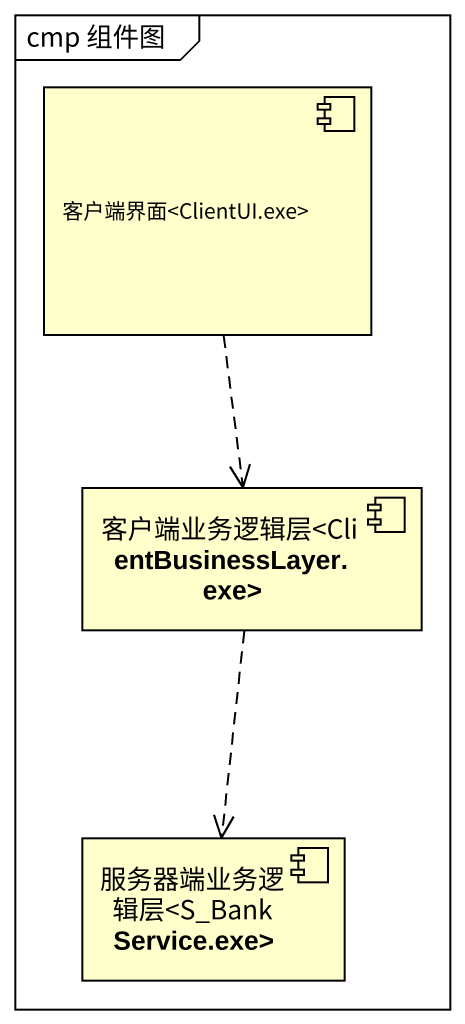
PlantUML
@startuml
mainframe cmp 组件图
component "客户端界面<ClientUI.exe>" as 客户端界面_ClientUI_exe
component "客户端业务逻辑层<ClientBusinessLayer.exe>" as 客户端业务逻辑层
component "服务器端业务逻辑层<S_BankService.exe>" as 服务器端业务逻辑层_S_BankService_exe
客户端界面_ClientUI_exe ..> 客户端业务逻辑层
客户端业务逻辑层 ..> 服务器端业务逻辑层_S_BankService_exe
@enduml
